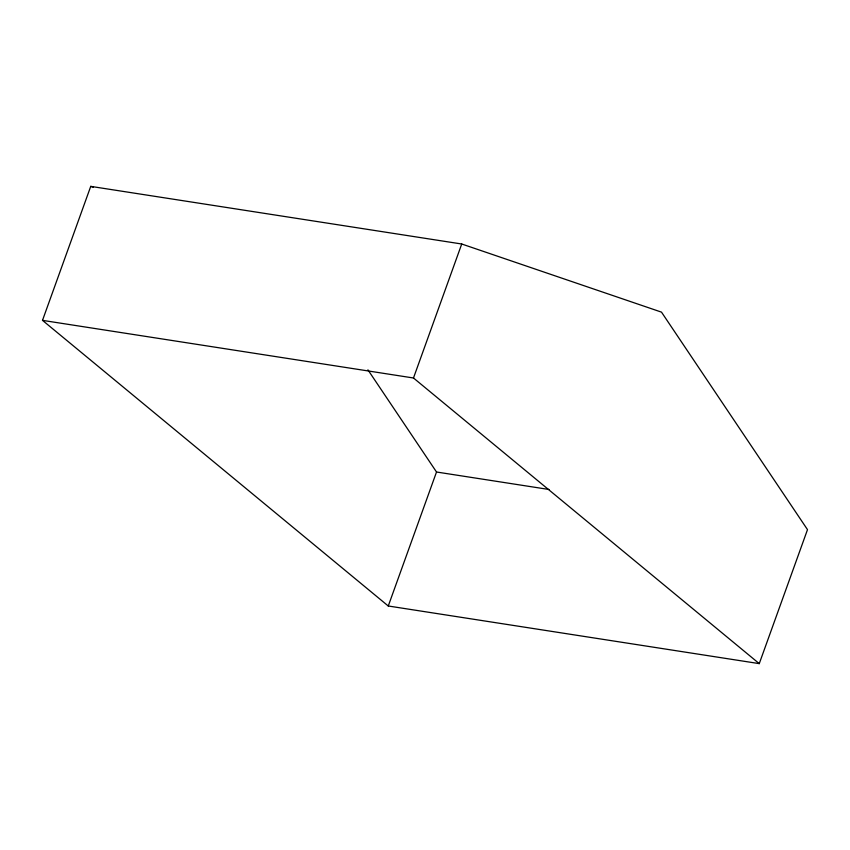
<?xml version="1.0" encoding="UTF-8"?>
<svg xmlns="http://www.w3.org/2000/svg" width="850" height="850" viewBox="0 0 850 850"><rect width="100%" height="100%" fill="white"/><g stroke="black" fill="none" stroke-linecap="round" stroke-linejoin="round"><path stroke-width="1.27" d="M42.5 320.365L90.738 186.373L461.731 244.003L661.502 312.141L807.5 529.635L759.263 663.627L388.269 605.997L42.5 320.365L413.483 377.995L759.263 663.627M413.483 377.995L461.731 244.003M388.269 605.997L436.517 472.005L367.933 369.846M436.517 472.005L548.994 489.483M90.738 186.373L93.256 187.234"/></g></svg>
